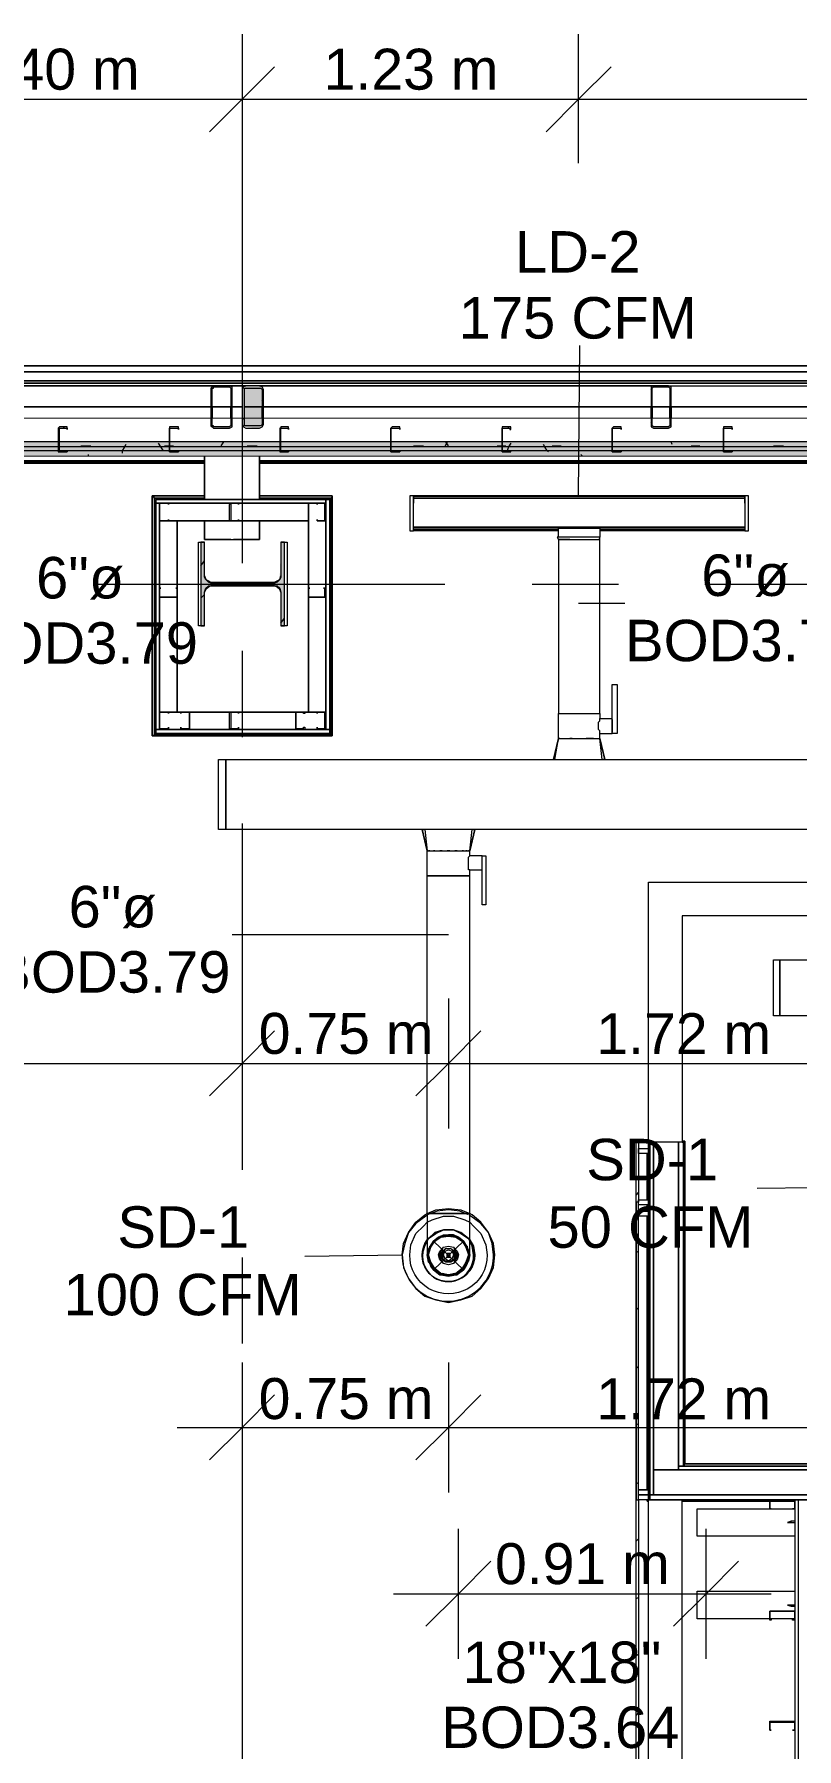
# Model space of a CAD drawing. Header units: metres. Extents: x -2 to 207, y -8 to 52.
# Drawn here: x 20.85 to 23.64, y 41.9 to 48.18 of the extents above; entities that cross this region are included whole.
import ezdxf

# ---------------------------------------------------------------- set-up
doc = ezdxf.new("R2010")
doc.units = ezdxf.units.M
doc.layers.add('HVAC - Ductos', color=5, linetype='Continuous', lineweight=0)
doc.layers.add('PDF_Text', color=7, linetype='Continuous', lineweight=0)
doc.layers.add('PDF_Geometry', color=7, linetype='Continuous', lineweight=0, true_color=0xaaaaaa)
doc.layers.add('PDF_Solid Fills', color=7, linetype='Continuous', lineweight=0, true_color=0xffffff)
doc.styles.add('PDF Helvetica', font='')
doc.styles.get('PDF Helvetica').set_extended_font_data('Helvetica')

msp = doc.modelspace()

# ---------------------------------------------------------------- hatches: boundary and pattern name
at = {"layer": 'PDF_Solid Fills', "lineweight": 0, "transparency": 33554559}
h = msp.add_hatch(color=256, dxfattribs=at)
h.paths.add_polyline_path([(21.5058, 46.8864), (21.5654, 46.891), (21.5013, 46.891), (21.4967, 46.8864), (21.4967, 46.7443), (21.5013, 46.8818)])
h.paths.add_polyline_path([(21.57, 46.7397), (21.5745, 46.8894), (21.5745, 46.891), (21.57, 46.891)])
h.paths.add_polyline_path([(21.5058, 46.7397), (21.5058, 46.7443), (21.5013, 46.7443)])
h.paths.add_polyline_path([(21.5058, 46.7397), (21.5649, 46.7352), (21.5654, 46.7352), (21.5654, 46.7397)])
for points in [[(21.625, 46.7397), (21.6749, 46.7352), (21.6754, 46.7352), (21.6754, 46.7397), (21.6845, 46.7443), (21.6891, 46.8849), (21.6891, 46.8864), (21.6845, 46.891), (21.6158, 46.891), (21.6112, 46.8818), (21.6112, 46.7489), (21.6158, 46.7489), (21.6158, 46.7397)], [(12.4111, 46.6344), (59.8547, 46.6344), (60.0699, 46.6298), (60.0699, 46.6481), (26.619, 46.6526), (12.4111, 46.6526)], [(21.4738, 46.1899), (21.4738, 46.3182), (21.46, 46.3182), (21.46, 46.0113), (21.4738, 46.0113), (21.4738, 46.1395), (21.4783, 46.1533), (21.4829, 46.1579), (21.7441, 46.1579), (21.7532, 46.1487), (21.7532, 46.0113), (21.767, 46.0113), (21.767, 46.3182), (21.7532, 46.3182), (21.7487, 46.1853), (21.7395, 46.1762), (21.7303, 46.1716), (21.4967, 46.1671), (21.4967, 46.1716), (21.4875, 46.1762), (21.4829, 46.1808), (21.4783, 46.1808), (21.4783, 46.1899)]]:
    msp.add_hatch(color=256, dxfattribs=at).paths.add_polyline_path(points)
h = msp.add_hatch(color=256, dxfattribs=at)
h.paths.add_polyline_path([(23.114, 46.8864), (23.1736, 46.891), (23.1094, 46.891), (23.1094, 46.7397), (23.1186, 46.7443), (23.114, 46.7443)])
h.paths.add_polyline_path([(23.1186, 46.7397), (23.1731, 46.7352), (23.1736, 46.7352), (23.1736, 46.7397)])
h.paths.add_polyline_path([(23.1782, 46.7397), (23.1828, 46.8904), (23.1828, 46.891), (23.1782, 46.891)])
h = msp.add_hatch(color=256, dxfattribs=at)
h.paths.add_polyline_path([(26.6236, 46.6802), (26.6236, 46.6664), (28.6487, 46.6664), (28.6487, 46.6802)])
h.paths.add_polyline_path([(60.0699, 46.6802), (58.6863, 46.6802), (58.6863, 46.6618), (60.0699, 46.6618)])
h.paths.add_polyline_path([(25.8127, 46.6802), (25.8127, 46.6664), (26.619, 46.6664), (26.619, 46.6802)])
h.paths.add_polyline_path([(14.0377, 46.6664), (14.0377, 46.6848), (12.4111, 46.6848), (12.4111, 46.6664)])
h.paths.add_polyline_path([(28.6533, 46.6802), (28.6533, 46.6664), (30.6784, 46.6664), (30.6784, 46.6802)])
h.paths.add_polyline_path([(18.908, 46.6664), (18.908, 46.6848), (16.072, 46.6848), (16.072, 46.6664)])
h.paths.add_polyline_path([(31.4939, 46.6802), (31.4939, 46.6664), (33.5191, 46.6664), (33.5191, 46.6802)])
h.paths.add_polyline_path([(21.7487, 46.6664), (21.7487, 46.6848), (20.9423, 46.6848), (20.9423, 46.6664)])
h.paths.add_polyline_path([(36.3643, 46.6802), (36.3643, 46.6664), (38.3894, 46.6664), (38.3894, 46.6802)])
h.paths.add_polyline_path([(25.8081, 46.6802), (25.4049, 46.6848), (23.783, 46.6848), (23.783, 46.6664), (25.8081, 46.6664)])
h.paths.add_polyline_path([(41.2346, 46.6802), (41.2346, 46.6664), (43.2598, 46.6664), (43.2598, 46.6802)])
h.paths.add_polyline_path([(50.5676, 46.6664), (50.9698, 46.6618), (50.9707, 46.6618), (50.9707, 46.6802), (48.9456, 46.6802), (48.9456, 46.6664)])
h.paths.add_polyline_path([(44.0753, 46.6802), (44.0753, 46.6664), (46.1004, 46.6664), (46.1004, 46.6802)])
h.paths.add_polyline_path([(53.005, 46.6802), (53.005, 46.6618), (53.8114, 46.6618), (53.8114, 46.6802)])
h.paths.add_polyline_path([(48.1347, 46.6802), (48.1347, 46.6664), (48.941, 46.6664), (48.941, 46.6802)])
h.paths.add_polyline_path([(55.8456, 46.6802), (55.8456, 46.6618), (58.6817, 46.6618), (58.6817, 46.6802)])
h.paths.add_polyline_path([(46.105, 46.6802), (46.105, 46.6664), (48.1301, 46.6664), (48.1301, 46.6802)])
h.paths.add_polyline_path([(53.8159, 46.6802), (53.8159, 46.6618), (55.841, 46.6618), (55.841, 46.6802)])
h.paths.add_polyline_path([(43.2643, 46.6802), (43.2643, 46.6664), (44.0707, 46.6664), (44.0707, 46.6802)])
h.paths.add_polyline_path([(50.9753, 46.6802), (50.9753, 46.6618), (53.0004, 46.6618), (53.0004, 46.6802)])
h.paths.add_polyline_path([(38.394, 46.6802), (38.394, 46.6664), (41.2301, 46.6664), (41.2301, 46.6802)])
h.paths.add_polyline_path([(23.7784, 46.6664), (23.7784, 46.6848), (21.7532, 46.6848), (21.7532, 46.6664)])
h.paths.add_polyline_path([(33.5237, 46.6802), (33.5237, 46.6664), (36.3597, 46.6664), (36.3597, 46.6802)])
h.paths.add_polyline_path([(20.9377, 46.6664), (20.9377, 46.6848), (18.9126, 46.6848), (18.9126, 46.6664)])
h.paths.add_polyline_path([(30.683, 46.6802), (30.683, 46.6664), (31.4894, 46.6664), (31.4894, 46.6802)])
h.paths.add_polyline_path([(16.0674, 46.6664), (16.0674, 46.6848), (14.0423, 46.6848), (14.0423, 46.6664)])
h = msp.add_hatch(color=256, dxfattribs=at)
h.paths.add_polyline_path([(53.005, 46.6618), (53.005, 46.6481), (53.8114, 46.6481), (53.8114, 46.6618)])
h.paths.add_polyline_path([(48.1301, 46.6481), (48.1301, 46.6664), (46.105, 46.6664), (46.105, 46.6481)])
h.paths.add_polyline_path([(44.0707, 46.6481), (44.0707, 46.6664), (43.2643, 46.6664), (43.2643, 46.6481)])
h.paths.add_polyline_path([(50.9707, 46.6618), (50.5676, 46.6664), (48.9456, 46.6664), (48.9456, 46.6481), (50.9707, 46.6481)])
h.paths.add_polyline_path([(41.2301, 46.6481), (41.2301, 46.6664), (38.394, 46.6664), (38.394, 46.6481)])
h.paths.add_polyline_path([(48.941, 46.6481), (48.941, 46.6664), (48.1347, 46.6664), (48.1347, 46.6481)])
h.paths.add_polyline_path([(36.3597, 46.6481), (36.3597, 46.6664), (33.5237, 46.6664), (33.5237, 46.6481)])
h.paths.add_polyline_path([(46.1004, 46.6481), (46.1004, 46.6664), (44.0753, 46.6664), (44.0753, 46.6481)])
h.paths.add_polyline_path([(31.4894, 46.6481), (31.4894, 46.6664), (30.683, 46.6664), (30.683, 46.6481)])
h.paths.add_polyline_path([(43.2598, 46.6481), (43.2598, 46.6664), (41.2346, 46.6664), (41.2346, 46.6481)])
h.paths.add_polyline_path([(28.6487, 46.6481), (28.6487, 46.6664), (26.6236, 46.6664), (26.6236, 46.6481)])
h.paths.add_polyline_path([(38.3894, 46.6481), (38.3894, 46.6664), (36.3643, 46.6664), (36.3643, 46.6481)])
h.paths.add_polyline_path([(25.8081, 46.6526), (25.8081, 46.6664), (23.783, 46.6664), (23.783, 46.6526)])
h.paths.add_polyline_path([(33.5191, 46.6481), (33.5191, 46.6664), (31.4939, 46.6664), (31.4939, 46.6481)])
h.paths.add_polyline_path([(21.7487, 46.6526), (21.7487, 46.6664), (20.9423, 46.6664), (20.9423, 46.6526)])
h.paths.add_polyline_path([(30.6784, 46.6481), (30.6784, 46.6664), (28.6533, 46.6664), (28.6533, 46.6481)])
h.paths.add_polyline_path([(18.908, 46.6526), (18.908, 46.6664), (16.072, 46.6664), (16.072, 46.6526)])
h.paths.add_polyline_path([(26.619, 46.6481), (26.619, 46.6664), (25.8127, 46.6664), (25.8127, 46.6526), (26.5091, 46.6526)])
h.paths.add_polyline_path([(14.0377, 46.6526), (14.0377, 46.6664), (12.4111, 46.6664), (12.4111, 46.6526)])
h.paths.add_polyline_path([(23.7784, 46.6526), (23.7784, 46.6664), (21.7532, 46.6664), (21.7532, 46.6526)])
h.paths.add_polyline_path([(60.0699, 46.6618), (53.8159, 46.6618), (53.8159, 46.6481), (60.0699, 46.6481)])
h.paths.add_polyline_path([(20.9377, 46.6526), (20.9377, 46.6664), (18.9126, 46.6664), (18.9126, 46.6526)])
h.paths.add_polyline_path([(50.9753, 46.6618), (50.9753, 46.6481), (53.0004, 46.6481), (53.0004, 46.6618)])
h.paths.add_polyline_path([(16.0674, 46.6526), (16.0674, 46.6664), (14.0423, 46.6664), (14.0423, 46.6526)])

# ---------------------------------------------------------------- linework, layer by layer
at = {"layer": 'HVAC - Ductos', "color": 252, "lineweight": 0, "true_color": 0x939598}
for points in [[(21.6112, 48.1784), (21.6112, 47.9401), (21.6112, 47.7065)], [(22.8437, 47.7065), (22.8437, 47.9401), (22.8437, 48.1784)], [(21.7303, 48.0593), (21.6112, 47.9401), (21.4921, 47.821)], [(22.9629, 48.0593), (22.8437, 47.9401), (22.7246, 47.821)], [(7.582, 47.9401), (9.74, 47.9401), (12.4157, 47.9401), (13.6253, 47.9401), (15.8749, 47.9401), (18.0604, 47.9401), (20.2138, 47.9401), (21.6112, 47.9401), (22.8437, 47.9401), (25.2125, 47.9401), (27.2742, 47.9401), (29.4688, 47.9401)]]:
    msp.add_lwpolyline(points, dxfattribs=at)
at = {"layer": 'HVAC - Ductos', "lineweight": 0}
for points in [[(22.8437, 46.4878), (22.8483, 47.0376)], [(23.4531, 46.4648), (23.4531, 46.4878), (23.4531, 46.4832), (22.2389, 46.4832), (22.2389, 46.4878), (22.2389, 46.4648)], [(23.4531, 46.4878), (22.2389, 46.4878)], [(22.2389, 46.4144), (22.2389, 46.4236), (22.2389, 46.4328)], [(23.4531, 46.4328), (23.4531, 46.4236), (23.4531, 46.4144)], [(22.7704, 46.3595), (22.2389, 46.3595), (22.2389, 46.364), (22.2389, 46.3823), (22.2389, 46.3915)], [(22.2389, 46.3777), (22.2389, 46.3823), (22.2389, 46.3869)], [(22.2389, 46.364), (22.7704, 46.364)], [(22.7704, 46.3366), (22.7704, 46.3686), (22.7796, 46.3686), (22.7933, 46.3686), (22.8071, 46.3686), (22.8254, 46.3686), (22.8437, 46.3686), (22.8666, 46.3686), (22.8849, 46.3686), (22.8987, 46.3686), (22.9125, 46.3686), (22.917, 46.3686), (22.9216, 46.3686), (22.9216, 46.3366), (22.917, 46.3366), (22.8987, 46.3366), (22.8758, 46.3366), (22.8437, 46.3366), (22.8162, 46.3366), (22.7887, 46.3366), (22.775, 46.3366), (22.7658, 46.3366), (22.7704, 46.3274), (22.775, 46.3274), (22.7933, 46.3274), (22.8162, 46.3274), (22.8437, 46.3274), (22.8758, 46.3274), (22.8987, 46.3274), (22.917, 46.3274), (22.9216, 46.3274), (22.9216, 46.3366)], [(23.4531, 46.3915), (23.4531, 46.3823), (23.4531, 46.364), (23.4531, 46.3595), (22.9216, 46.3595)], [(22.9216, 46.364), (23.4531, 46.364)], [(23.4531, 46.3869), (23.4531, 46.3823), (23.4531, 46.3777)], [(22.7566, 45.521), (22.7704, 45.5989), (22.7704, 45.6905), (22.7796, 45.6905), (22.7933, 45.6905), (22.8071, 45.6905), (22.8254, 45.6905), (22.8437, 45.6905), (22.8666, 45.6905), (22.8849, 45.6905), (22.8987, 45.6905), (22.9125, 45.6905), (22.917, 45.6905), (22.9216, 45.6905), (22.9216, 46.3274), (22.917, 46.3274)], [(22.8117, 46.3274), (22.8071, 46.3274), (22.7933, 46.3274), (22.7796, 46.3274), (22.775, 46.3274), (22.7704, 46.3274), (22.7704, 45.6905), (22.7796, 45.6905), (22.7933, 45.6905), (22.8071, 45.6905), (22.8254, 45.6905), (22.8437, 45.6905), (22.8666, 45.6905), (22.8849, 45.6905), (22.8987, 45.6905), (22.9125, 45.6905), (22.917, 45.6905), (22.9216, 45.6905), (22.9216, 45.6722), (22.9674, 45.6722)], [(22.8208, 46.3274), (22.8254, 46.3274), (22.8437, 46.3274), (22.8666, 46.3274), (22.8712, 46.3274)], [(22.8849, 46.3366), (22.8758, 46.3366)], [(22.8758, 46.3274), (22.8849, 46.3274), (22.8987, 46.3274), (22.9125, 46.3274)], [(22.8437, 46.0937), (23.0132, 46.0937)], [(22.7704, 45.5989), (22.775, 45.5989), (22.7704, 45.5989), (22.775, 45.5989), (22.7796, 45.5989), (22.7933, 45.5989), (22.8071, 45.5989), (22.8254, 45.5989), (22.8437, 45.5989), (22.8666, 45.5989), (22.8849, 45.5989), (22.8987, 45.5989), (22.9125, 45.5989), (22.917, 45.5989), (22.9216, 45.5989), (22.9216, 45.6173), (22.9674, 45.6173), (22.9674, 45.7959), (22.9857, 45.7959), (22.9857, 45.6173), (22.9674, 45.6173)], [(22.9216, 45.6173), (22.9216, 45.6218), (22.9216, 45.6264), (22.917, 45.631), (22.917, 45.6401), (22.917, 45.6493), (22.917, 45.6585), (22.9216, 45.6631), (22.9216, 45.6676), (22.9216, 45.6722)], [(22.9674, 45.6676), (22.9674, 45.6631), (22.9674, 45.6585), (22.9674, 45.6493), (22.9674, 45.6447), (22.9674, 45.6401), (22.9674, 45.631), (22.9674, 45.6264), (22.9674, 45.6218)], [(22.752, 45.521), (22.7704, 45.5989), (22.752, 45.521)], [(22.9216, 45.521), (22.9307, 45.521), (22.9216, 45.5989), (22.9399, 45.521), (22.9353, 45.521), (22.9399, 45.521), (22.9216, 45.5989)], [(22.752, 45.521), (22.7566, 45.521), (22.7612, 45.521), (22.7704, 45.521)], [(22.775, 45.521), (22.7887, 45.521), (22.7933, 45.521)], [(22.7979, 45.521), (22.8025, 45.521), (22.8117, 45.521), (22.8254, 45.521), (22.83, 45.521), (22.8345, 45.521), (22.8574, 45.521)], [(22.862, 45.521), (22.8666, 45.521), (22.8803, 45.521), (22.8895, 45.521), (22.8941, 45.521), (22.8987, 45.521), (22.917, 45.521)], [(21.8403, 43.7021), (22.1976, 43.7066), (22.2022, 43.6608), (22.2206, 43.6196), (22.2481, 43.583), (22.2801, 43.5555), (22.3214, 43.5417), (22.3672, 43.5325), (22.413, 43.5417), (22.4543, 43.5555), (22.4863, 43.583), (22.5138, 43.6196), (22.5322, 43.6608), (22.5368, 43.7066), (22.5322, 43.7479), (22.5138, 43.7891), (22.4863, 43.8258), (22.4543, 43.8533), (22.4451, 43.8579), (22.4451, 45.0949), (22.4405, 45.0949), (22.4313, 45.0949), (22.4222, 45.0949), (22.4039, 45.0949), (22.3855, 45.0949), (22.3672, 45.0949), (22.3489, 45.0949), (22.3305, 45.0949), (22.3122, 45.0949), (22.303, 45.0949), (22.2939, 45.0949), (22.2893, 45.0949), (22.2893, 45.1865), (22.2939, 45.1865), (22.2985, 45.1865), (22.303, 45.1865), (22.3122, 45.1865), (22.3305, 45.1865), (22.3489, 45.1865), (22.3672, 45.1865), (22.3855, 45.1865), (22.4039, 45.1865), (22.4222, 45.1865), (22.4313, 45.1865), (22.4359, 45.1865), (22.4405, 45.1865), (22.4451, 45.1865), (22.4634, 45.2644), (22.4451, 45.1865), (22.4543, 45.2644), (22.4497, 45.2644), (22.4405, 45.2644)], [(22.2756, 45.2644), (22.271, 45.2644), (22.2756, 45.2644)], [(22.271, 45.2644), (22.2893, 45.1865), (22.271, 45.2644)], [(22.3168, 45.2644), (22.3122, 45.2644), (22.2939, 45.2644), (22.2847, 45.2644), (22.2801, 45.2644), (22.2893, 45.1865)], [(22.3443, 45.2644), (22.3351, 45.2644), (22.326, 45.2644), (22.3214, 45.2644)], [(22.3809, 45.2644), (22.3763, 45.2644), (22.3535, 45.2644)], [(22.4359, 45.2644), (22.4222, 45.2644), (22.413, 45.2644), (22.4085, 45.2644), (22.3993, 45.2644), (22.3855, 45.2644)], [(22.2893, 43.8533), (22.2847, 43.8487), (22.2481, 43.8212), (22.2206, 43.7891), (22.2068, 43.7479), (22.1976, 43.7066), (22.2022, 43.7479), (22.2206, 43.7891), (22.2481, 43.8258), (22.2801, 43.8533), (22.2893, 43.8579), (22.2893, 45.0949), (22.2939, 45.0949), (22.303, 45.0949), (22.3122, 45.0949), (22.3305, 45.0949), (22.3489, 45.0949), (22.3672, 45.0949), (22.3855, 45.0949), (22.4039, 45.0949), (22.4222, 45.0949), (22.4313, 45.0949), (22.4405, 45.0949), (22.4451, 45.0949), (22.4451, 45.1178), (22.4909, 45.1178), (22.4909, 45.1224), (22.4909, 45.127), (22.4909, 45.1361), (22.4909, 45.1407), (22.4909, 45.1499), (22.4909, 45.1545), (22.4909, 45.1591), (22.4909, 45.1637), (22.4909, 45.1682), (22.4451, 45.1682), (22.4451, 45.1865), (22.4405, 45.1865)], [(22.2985, 45.1865), (22.2939, 45.1865)], [(22.3168, 45.1865), (22.3122, 45.1865)], [(22.3443, 45.1865), (22.3397, 45.1865), (22.3351, 45.1865), (22.3397, 45.1865)], [(22.3718, 45.1865), (22.3672, 45.1865), (22.3627, 45.1865)], [(22.3947, 45.1865), (22.3993, 45.1865), (22.3947, 45.1865), (22.3901, 45.1865)], [(22.4222, 45.1865), (22.4176, 45.1865)], [(22.4359, 45.1865), (22.4313, 45.1865)], [(22.4451, 45.1178), (22.4405, 45.1178), (22.4405, 45.1224), (22.4405, 45.127), (22.4405, 45.1361), (22.4405, 45.1453), (22.4405, 45.1545), (22.4405, 45.1591), (22.4405, 45.1637), (22.4451, 45.1682)], [(22.3672, 44.8796), (21.5746, 44.8796)], [(21.6112, 44.6459), (21.6112, 44.4077), (21.6112, 44.1694)], [(22.3672, 44.6459), (22.3672, 44.4077), (22.3672, 44.1694)], [(21.7303, 44.5268), (21.6112, 44.4077), (21.4921, 44.2886)], [(22.4863, 44.5268), (22.3672, 44.4077), (22.2481, 44.2886)], [(7.582, 44.4077), (9.0436, 44.4077), (12.4157, 44.4077), (13.1718, 44.4077), (14.67, 44.4077), (18.0558, 44.4077), (21.6112, 44.4077), (22.3672, 44.4077), (24.0807, 44.4077), (25.9547, 44.4077), (28.3097, 44.4077), (31.2786, 44.4077), (32.8868, 44.4077), (36.7996, 44.4077), (40.607, 44.4077), (44.0845, 44.4077), (47.0625, 44.4077), (48.5791, 44.4077), (49.2022, 44.4077), (51.5984, 44.4077), (53.312, 44.4077), (55.6808, 44.4077), (58.6359, 44.4077)], [(23.9113, 43.9541), (23.4989, 43.9495)], [(22.2893, 43.8579), (22.3214, 43.8716), (22.3672, 43.8762), (22.413, 43.8716), (22.4451, 43.8579)], [(22.4405, 43.8533), (22.4085, 43.867), (22.3672, 43.8716), (22.326, 43.867), (22.2893, 43.8533)], [(22.4451, 43.7066), (22.4451, 43.7112), (22.4451, 43.7296), (22.4451, 43.757), (22.4451, 43.7983), (22.4451, 43.8395), (22.4451, 43.8579), (22.4405, 43.8579), (22.4313, 43.8579), (22.4222, 43.8579), (22.4039, 43.8579), (22.3855, 43.8579), (22.3672, 43.8579), (22.3489, 43.8579), (22.3305, 43.8579), (22.3122, 43.8579), (22.303, 43.8579), (22.2939, 43.8579), (22.2893, 43.8579), (22.2893, 43.812), (22.2893, 43.7754), (22.2893, 43.7433), (22.2893, 43.7158), (22.2893, 43.7066)], [(22.2893, 43.8579), (22.2939, 43.8579), (22.303, 43.8579), (22.3122, 43.8579), (22.3305, 43.8579), (22.3489, 43.8579), (22.3672, 43.8579), (22.3855, 43.8579), (22.4039, 43.8579), (22.4222, 43.8579), (22.4313, 43.8579), (22.4405, 43.8579), (22.4451, 43.8579)], [(22.2893, 43.8258), (22.3076, 43.8349), (22.3489, 43.8487), (22.3855, 43.8487), (22.4267, 43.8349), (22.4451, 43.8258)], [(22.3947, 43.7754), (22.3672, 43.78), (22.3489, 43.7754), (22.3305, 43.7708), (22.3122, 43.757), (22.303, 43.7433), (22.2939, 43.725), (22.2939, 43.7112), (22.2893, 43.7066), (22.2939, 43.6838), (22.303, 43.6654), (22.3122, 43.6517), (22.3305, 43.6379), (22.3489, 43.6333), (22.3672, 43.6287), (22.3947, 43.6333), (22.4222, 43.6517), (22.4359, 43.6746), (22.4451, 43.7066), (22.4359, 43.6792)], [(22.3397, 43.7754), (22.3672, 43.78), (22.3947, 43.7754), (22.4222, 43.757), (22.4039, 43.7708), (22.3855, 43.78), (22.3672, 43.78), (22.3855, 43.7754), (22.4039, 43.7708), (22.4176, 43.757), (22.4313, 43.7433), (22.4359, 43.725), (22.4405, 43.7066), (22.4359, 43.6884), (22.4313, 43.67), (22.4176, 43.6517), (22.4039, 43.6425), (22.3855, 43.6333), (22.3672, 43.6333), (22.3489, 43.6333), (22.3305, 43.6425), (22.3168, 43.6517), (22.303, 43.67), (22.2939, 43.6884), (22.2939, 43.7066), (22.2939, 43.725), (22.303, 43.7433), (22.3168, 43.757), (22.3305, 43.7708), (22.3489, 43.78), (22.3672, 43.78), (22.3443, 43.7754)], [(22.3351, 43.7754), (22.3397, 43.7754), (22.3672, 43.78), (22.3901, 43.7754)], [(22.2893, 43.7066), (22.2985, 43.7342), (22.2893, 43.7066)], [(22.2939, 43.6792), (22.2893, 43.7066), (22.2985, 43.6746), (22.3122, 43.6517), (22.3351, 43.6333), (22.3122, 43.6517), (22.2985, 43.6746), (22.2985, 43.6792), (22.2939, 43.7066), (22.2985, 43.7296)], [(22.2939, 43.7296), (22.2985, 43.7342), (22.2985, 43.7387)], [(22.303, 43.7342), (22.3168, 43.757), (22.3351, 43.7708)], [(22.4313, 43.6746), (22.4176, 43.6517), (22.3993, 43.6379), (22.3947, 43.6333), (22.3672, 43.6287), (22.3397, 43.6333), (22.3672, 43.6287), (22.3855, 43.6333), (22.4039, 43.6379), (22.4222, 43.6517), (22.4313, 43.6654), (22.4405, 43.6838), (22.4451, 43.7066), (22.4405, 43.7112), (22.4405, 43.725), (22.4313, 43.7433), (22.4222, 43.757), (22.3947, 43.7754), (22.3993, 43.7754)], [(22.3993, 43.7708), (22.4176, 43.757), (22.4313, 43.7342)], [(22.4359, 43.7387), (22.4359, 43.7342), (22.4359, 43.7296), (22.4405, 43.7066), (22.4359, 43.6792), (22.4359, 43.6746), (22.4222, 43.6517), (22.3993, 43.6333)], [(22.2939, 43.7112), (22.2893, 43.7066), (22.2939, 43.6838), (22.2985, 43.6792)], [(22.3351, 43.6379), (22.3305, 43.6379), (22.3122, 43.6517), (22.303, 43.6654), (22.2985, 43.6746), (22.2939, 43.6792), (22.2985, 43.6746)], [(22.3397, 43.6333), (22.3351, 43.6379), (22.3168, 43.6517), (22.303, 43.6746)], [(22.4405, 43.7112), (22.4451, 43.7066), (22.4405, 43.6838), (22.4359, 43.6792), (22.4359, 43.6746), (22.4313, 43.6654), (22.4222, 43.6517), (22.4039, 43.6379), (22.3993, 43.6379)], [(22.4359, 43.6792), (22.4359, 43.6746)], [(22.3947, 43.6333), (22.3993, 43.6333), (22.3947, 43.6333), (22.3855, 43.6333), (22.3672, 43.6287), (22.3489, 43.6333), (22.3397, 43.6333), (22.3351, 43.6333), (22.3397, 43.6333), (22.3351, 43.6333)], [(22.3901, 43.6379), (22.3672, 43.6333), (22.3443, 43.6379)], [(21.6112, 43.3127), (21.6112, 43.0744), (21.6112, 42.8361)], [(22.3672, 43.3127), (22.3672, 43.0744), (22.3672, 42.8361)], [(21.7303, 43.1935), (21.6112, 43.0744), (21.4921, 42.9553)], [(22.4863, 43.1935), (22.3672, 43.0744), (22.2481, 42.9553)], [(21.3729, 43.0744), (22.3672, 43.0744), (24.0807, 43.0744), (26.1562, 43.0744)], [(22.4039, 42.2268), (22.4039, 42.465), (22.4039, 42.7032)], [(23.311, 42.2268), (23.311, 42.465), (23.311, 42.7032)], [(22.523, 42.5842), (22.4039, 42.465), (22.2847, 42.3459)], [(23.4302, 42.5842), (23.311, 42.465), (23.1919, 42.3459)], [(22.1656, 42.465), (23.5493, 42.465)]]:
    msp.add_lwpolyline(points, dxfattribs=at)
for points in [[(22.2252, 46.4878), (22.2252, 46.3595), (22.2389, 46.3595), (22.2389, 46.4878)], [(23.4668, 46.4878), (23.4531, 46.4878), (23.4531, 46.3595), (23.4668, 46.3595)], [(23.4531, 46.3732), (22.2389, 46.3732), (22.2389, 46.4786), (23.4531, 46.4786), (23.4531, 46.3732), (23.4531, 46.3686), (22.2389, 46.3686), (22.2389, 46.3732)], [(22.2389, 46.4694), (22.2389, 46.4648), (22.2389, 46.4602), (22.2389, 46.4648)], [(23.4531, 46.4602), (23.4531, 46.4648), (23.4531, 46.4694), (23.4531, 46.4648)], [(22.8208, 45.5989), (22.8162, 45.5989), (22.8117, 45.5989), (22.8162, 45.5989)], [(22.8987, 45.5989), (22.8758, 45.5989), (22.8712, 45.5989), (22.8758, 45.5989)], [(21.5516, 45.521), (21.5516, 45.2644), (21.5242, 45.2644), (21.5242, 45.521)], [(24.6627, 45.2644), (21.5516, 45.2644), (21.5516, 45.521), (24.6627, 45.521)], [(22.271, 45.2644), (22.2756, 45.2644)], [(22.4634, 45.2644), (22.4589, 45.2644)], [(22.5047, 44.9895), (22.4909, 44.9895), (22.4909, 45.1682), (22.5047, 45.1682)], [(23.5813, 44.788), (23.5813, 44.5817), (23.5585, 44.5817), (23.5585, 44.788)], [(27.1596, 44.5817), (23.5813, 44.5817), (23.5813, 44.788), (27.1596, 44.788)], [(22.2893, 43.757), (22.2939, 43.7662), (22.3214, 43.7846), (22.3489, 43.7983), (22.3855, 43.7983), (22.413, 43.7846), (22.4405, 43.7662), (22.413, 43.7891), (22.3855, 43.7983), (22.3489, 43.7983), (22.3168, 43.7891), (22.2939, 43.7662), (22.2893, 43.7616), (22.2939, 43.7662)], [(22.4405, 43.7662), (22.413, 43.7846), (22.3855, 43.7983), (22.3489, 43.7983), (22.3214, 43.7846), (22.2939, 43.7662), (22.3168, 43.7891), (22.3489, 43.7983), (22.3855, 43.7983), (22.413, 43.7891), (22.4405, 43.7662), (22.4451, 43.7616), (22.4405, 43.7662), (22.4451, 43.757)], [(22.4313, 43.7342), (22.4405, 43.7066), (22.4313, 43.6792), (22.4176, 43.6562), (22.3947, 43.6379), (22.3672, 43.6333), (22.3397, 43.6379), (22.3168, 43.6562), (22.303, 43.6792), (22.2939, 43.7066), (22.303, 43.7342), (22.3168, 43.757), (22.3397, 43.7708), (22.3672, 43.7754), (22.3947, 43.7708), (22.4176, 43.757)], [(22.3122, 43.757), (22.2985, 43.7342), (22.3122, 43.757), (22.3397, 43.7754)], [(22.3351, 43.7204), (22.3489, 43.7342), (22.3672, 43.7387), (22.3855, 43.7342), (22.3993, 43.7204), (22.4039, 43.7066), (22.3993, 43.6884), (22.3855, 43.6746), (22.3672, 43.67), (22.3489, 43.6746), (22.3351, 43.6884), (22.3305, 43.7066)], [(22.3397, 43.7204), (22.3489, 43.7342), (22.3672, 43.7387), (22.3855, 43.7342), (22.3947, 43.7204), (22.3993, 43.7066), (22.3947, 43.6884), (22.3855, 43.6746), (22.3672, 43.67), (22.3489, 43.6746), (22.3397, 43.6884), (22.3351, 43.7066)], [(22.3443, 43.7204), (22.3581, 43.7296), (22.3763, 43.7296), (22.3901, 43.7204), (22.3947, 43.7066), (22.3901, 43.6884), (22.3763, 43.6792), (22.3581, 43.6792), (22.3443, 43.6884), (22.3397, 43.7066)], [(22.3489, 43.7204), (22.3581, 43.7296), (22.3763, 43.7296), (22.3855, 43.7204), (22.3901, 43.7066), (22.3855, 43.6884), (22.3763, 43.6838), (22.3581, 43.6838), (22.3489, 43.6884), (22.3443, 43.7066)], [(22.3535, 43.7204), (22.3672, 43.725), (22.3809, 43.7204), (22.3855, 43.7066), (22.3809, 43.6929), (22.3672, 43.6838), (22.3535, 43.6929), (22.3489, 43.7066)], [(22.4359, 43.7342), (22.4222, 43.757), (22.4359, 43.7342), (22.4451, 43.7066)], [(22.4634, 43.7066), (22.4589, 43.7387), (22.4451, 43.7616), (22.4589, 43.7387)], [(22.3627, 43.7112), (22.3627, 43.7066), (22.3627, 43.7112), (22.3718, 43.7112), (22.3718, 43.7066), (22.3718, 43.7112)], [(22.3718, 43.7021), (22.3718, 43.7066), (22.3718, 43.6975), (22.3627, 43.6975), (22.3627, 43.7066), (22.3627, 43.7021)]]:
    msp.add_lwpolyline(points, close=True, dxfattribs=at)
for points in [[(22.1976, 43.7066, 1.013616), (22.5322, 43.7066), (22.5276, 43.7479), (22.5138, 43.7891), (22.4863, 43.8212), (22.4497, 43.8487), (22.4451, 43.8533)], [(22.4451, 43.8258), (22.4589, 43.812), (22.4863, 43.7846), (22.5047, 43.7433), (22.5092, 43.7066, -1.008117), (22.2252, 43.7066), (22.2298, 43.7433), (22.2481, 43.7846), (22.2756, 43.812), (22.2893, 43.8258)]]:
    msp.add_lwpolyline(points, format="xyb", dxfattribs=at)
msp.add_lwpolyline([(22.271, 43.7066, 1.017935), (22.4634, 43.7066, -1.389555), (22.2893, 43.7616), (22.2756, 43.7387), (22.271, 43.7066), (22.2801, 43.7387), (22.2893, 43.757, 1.403654), (22.4589, 43.7066), (22.4543, 43.7387), (22.4451, 43.757, -1.374096)], format="xyb", close=True, dxfattribs=at)
at = {"layer": 'PDF_Geometry', "color": 252, "lineweight": 0, "true_color": 0x939598}
msp.add_lwpolyline([(21.6112, 48.1738), (21.6112, 47.6973)], dxfattribs=at)
at = {"layer": 'PDF_Geometry', "lineweight": 0}
for points in [[(21.6112, 47.6973), (21.6112, 46.2403)], [(21.6478, 46.9642), (21.5746, 46.9642)], [(23.1828, 46.9642), (23.1049, 46.9642)], [(23.1186, 46.891), (21.6754, 46.891), (23.1461, 46.891), (24.6764, 46.891), (26.1425, 46.891), (24.7085, 46.891)], [(23.1094, 46.8772), (23.114, 46.8818)], [(23.1186, 46.8864), (23.1232, 46.891)], [(23.1736, 46.891), (24.6489, 46.891)], [(21.4967, 46.8131), (21.4967, 46.7718)], [(21.5013, 46.8131), (21.5013, 46.7718)], [(21.57, 46.8451), (21.5746, 46.8497)], [(21.57, 46.7718), (21.57, 46.8131)], [(21.5746, 46.7718), (21.5746, 46.8131)], [(21.6112, 46.7673), (21.6204, 46.7718), (21.6204, 46.8131)], [(21.6112, 46.8131), (21.6112, 46.7718)], [(21.6845, 46.8359), (21.6891, 46.8451)], [(21.6845, 46.7718), (21.6845, 46.8131)], [(21.6891, 46.7718), (21.6891, 46.8131)], [(23.1094, 46.7718), (23.1094, 46.8131)], [(23.114, 46.8131), (23.114, 46.7718)], [(23.1782, 46.8268), (23.1828, 46.8313)], [(23.1782, 46.7718), (23.1782, 46.8131)], [(23.1828, 46.8131), (23.1828, 46.7718)], [(60.07, 46.7673), (12.4111, 46.7718), (12.4111, 46.7535), (7.2476, 46.7535), (7.2476, 46.6161), (12.4111, 46.6161), (12.4111, 46.6344), (60.07, 46.6298)], [(21.4967, 46.7764), (21.5013, 46.781)], [(23.1094, 46.7535), (23.114, 46.7581)], [(21.7487, 46.6848), (21.3455, 46.6848), (20.9377, 46.6848), (20.5345, 46.6848), (20.1267, 46.6848), (19.7235, 46.6848), (19.3158, 46.6848), (18.9126, 46.6848)], [(23.7784, 46.6848), (23.3752, 46.6848), (22.9674, 46.6848), (22.5642, 46.6848), (22.1564, 46.6848), (21.7532, 46.6848)], [(12.5166, 46.6161), (21.4738, 46.6161), (12.5166, 46.6161), (21.4738, 46.6115)], [(21.4738, 46.6161), (12.5166, 46.6161), (21.4738, 46.6161)], [(21.7487, 46.6664), (21.3455, 46.6664), (20.9377, 46.6664), (20.5345, 46.6664), (20.1267, 46.6664), (19.7235, 46.6664), (19.3158, 46.6664), (18.9126, 46.6664)], [(20.9377, 46.6526), (20.5345, 46.6526), (20.1267, 46.6526), (19.7235, 46.6526), (19.3158, 46.6526), (18.9126, 46.6526)], [(21.7487, 46.6526), (21.3455, 46.6526), (20.9423, 46.6526)], [(21.6754, 46.6115), (30.7059, 46.6115)], [(23.7784, 46.6664), (23.3752, 46.6664), (22.9674, 46.6664), (22.5642, 46.6664), (22.1564, 46.6664), (21.7532, 46.6664)], [(23.7784, 46.6526), (23.3752, 46.6526), (22.9674, 46.6526), (22.5642, 46.6526), (22.1564, 46.6526), (21.7532, 46.6526)], [(21.2813, 46.4878), (21.2859, 46.4832), (21.2905, 46.4786)], [(21.9319, 45.6173), (21.2905, 45.6173), (21.2905, 46.4786), (21.2905, 45.6127), (21.9365, 45.6127), (21.9365, 46.4786), (21.6754, 46.4786), (21.9319, 46.4786), (21.9365, 46.4786), (21.9411, 46.4832), (21.9411, 46.4878), (21.9411, 45.6081), (21.2813, 45.6081), (21.9411, 45.6081)], [(21.2813, 46.4878), (21.2859, 46.4832), (21.2905, 46.4786)], [(21.9319, 46.4786), (21.9365, 46.4786), (21.9411, 46.4832), (21.9411, 46.4878)], [(21.9411, 46.4878), (21.9411, 45.6081)], [(21.4738, 46.4786), (21.2905, 46.4786), (21.4738, 46.4786)], [(21.2905, 45.6173), (21.2905, 46.4786)], [(21.2905, 45.6173), (21.2905, 46.4786)], [(21.4738, 46.4786), (21.2905, 46.4786), (21.4738, 46.4786)], [(21.2951, 46.474), (21.2951, 45.6173), (21.2951, 46.474)], [(21.9319, 46.474), (21.2951, 46.474), (21.9319, 46.474)], [(21.9319, 46.4786), (21.9319, 45.6173)], [(21.9319, 46.4786), (21.9319, 45.6173)], [(21.9319, 46.4786), (21.9319, 45.6173)], [(21.9319, 45.6173), (21.9319, 46.474), (21.9319, 45.6173)], [(21.4738, 46.3961), (21.4738, 46.3274), (21.4738, 46.3961)], [(21.4738, 46.0112), (21.4509, 46.0112), (21.4509, 46.3182), (21.4738, 46.3182)], [(21.5516, 46.3274), (21.5562, 46.3274), (21.5608, 46.3274), (21.5654, 46.3274), (21.57, 46.3274), (21.5654, 46.3274), (21.5608, 46.3274), (21.5562, 46.3274), (21.5516, 46.3274), (21.4738, 46.3274), (21.6754, 46.3274), (21.5974, 46.3274), (21.5929, 46.3274), (21.5883, 46.3274), (21.5838, 46.3274), (21.5792, 46.3274), (21.5838, 46.3274), (21.5883, 46.3274), (21.5929, 46.3274), (21.5974, 46.3274)], [(21.7532, 46.3182), (21.7762, 46.3182), (21.7762, 46.0112), (21.7532, 46.0112)], [(21.46, 46.2311), (21.4738, 46.2495)], [(21.4738, 46.1945), (21.4783, 46.1808), (21.4875, 46.1762), (21.4967, 46.1716), (21.7303, 46.1716), (21.7395, 46.1762), (21.7487, 46.1808), (21.7532, 46.1945)], [(21.5058, 46.1579), (21.5196, 46.1671)], [(22.3535, 46.1625), (21.0843, 46.1625)], [(21.46, 46.112), (21.4738, 46.1258)], [(21.7532, 46.1349), (21.7487, 46.1441), (21.7395, 46.1533), (21.7303, 46.1579), (21.4967, 46.1579), (21.4875, 46.1533), (21.4783, 46.1441), (21.4738, 46.1349)], [(22.9903, 46.1625), (22.6742, 46.1625)], [(24.5756, 46.1625), (23.3064, 46.1625)], [(21.7532, 46.0204), (21.767, 46.0387)], [(21.6112, 45.9196), (21.6112, 45.6035)], [(21.2951, 45.6173), (21.9319, 45.6173), (21.2951, 45.6173)], [(21.6112, 45.2873), (21.6112, 44.0182)], [(26.8985, 42.8086), (23.1003, 42.8086), (23.1003, 42.9323), (23.1003, 44.119), (23.0957, 44.119), (23.1003, 44.119), (23.0636, 44.119), (23.0636, 44.0961), (23.1003, 44.0961), (23.1003, 44.119), (23.1003, 45.072), (23.224, 45.072), (26.8985, 45.072)], [(23.1003, 42.8453), (23.0636, 42.8453), (23.1003, 42.8453), (23.1003, 42.827), (23.1003, 42.8086), (23.0636, 42.8086), (23.0636, 43.8991), (23.0545, 43.8991), (23.0545, 44.119), (23.0636, 44.119), (23.0636, 43.8991), (23.0545, 43.8991), (23.0545, 42.8086), (23.0545, 43.8991), (23.0545, 44.119), (23.0636, 44.119), (23.0545, 44.119)], [(23.1003, 44.0961), (23.1003, 44.0777), (23.0636, 44.0777), (23.0636, 44.0961)], [(23.2286, 42.9323), (23.2286, 44.119), (23.2286, 42.9323)], [(23.0636, 44.0777), (23.0636, 43.9082)], [(23.0636, 43.9357), (23.0545, 43.9266)], [(23.1003, 37.5214), (23.1003, 42.8086), (23.0957, 42.804), (23.1003, 42.804), (23.0957, 42.804), (23.1003, 42.8086), (23.0636, 42.8086), (23.0636, 42.827), (23.0636, 42.8453), (23.0636, 43.8899)], [(23.0636, 43.7204), (23.0545, 43.7158)], [(21.6112, 43.6975), (21.6112, 43.3813)], [(23.0636, 43.5142), (23.0545, 43.5051)], [(23.0636, 43.2989), (23.0545, 43.2897)], [(21.6112, 43.0652), (21.6112, 41.7961)], [(23.0636, 43.0881), (23.0545, 43.0835)], [(26.8847, 42.9186), (23.1186, 42.9186), (23.1186, 42.827), (26.8847, 42.827)], [(23.0636, 42.8728), (23.0545, 42.8682)], [(23.0545, 42.8086), (23.0636, 42.8086)], [(23.1003, 42.8086), (26.8985, 42.8086), (23.1003, 42.8086)], [(26.7748, 42.8086), (26.367, 42.8086), (26.7748, 42.8086), (26.7748, 38.9692), (23.224, 38.9692), (23.224, 42.8086)], [(23.6364, 42.6758), (23.279, 42.6758), (23.279, 42.7766), (23.5447, 42.7766), (23.6364, 42.7766)], [(23.3018, 42.8086), (23.6364, 42.8086), (23.6364, 38.9692), (23.6318, 38.9692), (23.5447, 38.9692), (23.5447, 38.9967), (23.5447, 38.9692)], [(23.6364, 38.9692), (23.6501, 38.9692), (23.6501, 42.8086), (26.3487, 42.8086), (26.3487, 38.9692), (26.367, 38.9692), (26.367, 42.8086), (26.3487, 42.8086), (23.6501, 42.8086), (23.6364, 42.8086), (23.3018, 42.8086)], [(23.6364, 42.7308), (23.6226, 42.7308), (23.6089, 42.7262), (23.6226, 42.7262), (23.6364, 42.7262)], [(23.6226, 42.7262), (23.6226, 42.7308)], [(23.0636, 42.6666), (23.0545, 42.6574)], [(23.6364, 42.3733), (23.5447, 42.3733), (23.279, 42.3733), (23.279, 42.4742), (23.6364, 42.4742)], [(23.0636, 42.4513), (23.0545, 42.4467)], [(23.6364, 42.4237), (23.6226, 42.4237), (23.6089, 42.4237), (23.6226, 42.4192), (23.6364, 42.4192)], [(23.6226, 42.4192), (23.6226, 42.4237)], [(23.0636, 42.2451), (23.0545, 42.2359)], [(23.0636, 42.0298), (23.0545, 42.0206)]]:
    msp.add_lwpolyline(points, dxfattribs=at)
for points in [[(23.1461, 46.9642), (24.6764, 46.9642), (23.1461, 46.9642), (21.6112, 46.9642), (20.0809, 46.9642), (21.6112, 46.9642)], [(21.6112, 46.9413), (20.0809, 46.9413)], [(23.1461, 46.9413), (21.6112, 46.9413)], [(24.6764, 46.9413), (23.1461, 46.9413)], [(21.6112, 46.9093), (20.0809, 46.9093)], [(21.6112, 46.9001), (20.0809, 46.9001)], [(21.5058, 46.891), (20.0809, 46.891)], [(21.5058, 46.7351), (21.5654, 46.7351), (21.5746, 46.7397), (21.5746, 46.7443), (21.5746, 46.8818), (21.5746, 46.8864), (21.5654, 46.891), (21.5058, 46.891), (21.5013, 46.8864), (21.4967, 46.8818), (21.4967, 46.7443), (21.5013, 46.7397)], [(21.5058, 46.7397), (21.5058, 46.7443), (21.5013, 46.7443), (21.5013, 46.8818), (21.5058, 46.8818), (21.5058, 46.8864), (21.5654, 46.8864), (21.57, 46.8818), (21.57, 46.7443), (21.5654, 46.7397)], [(21.6112, 46.891), (21.5654, 46.891)], [(23.1461, 46.9093), (21.6112, 46.9093)], [(23.1461, 46.9001), (21.6112, 46.9001)], [(21.625, 46.7351), (21.6754, 46.7351), (21.6845, 46.7397), (21.6891, 46.7489), (21.6891, 46.8772), (21.6845, 46.8864), (21.6754, 46.891), (21.625, 46.891), (21.6158, 46.8864), (21.6112, 46.8772), (21.6112, 46.7489), (21.6158, 46.7397)], [(21.625, 46.891), (21.6112, 46.891)], [(21.6845, 46.7489), (21.68, 46.7443), (21.6754, 46.7443), (21.625, 46.7443), (21.6204, 46.7443), (21.6204, 46.7489), (21.6204, 46.8772), (21.6204, 46.8818), (21.625, 46.8818), (21.6754, 46.8818), (21.68, 46.8818), (21.6845, 46.8772)], [(23.1828, 46.8818), (23.1828, 46.8864), (23.1736, 46.891), (23.1186, 46.891), (23.1094, 46.8864), (23.1094, 46.8818), (23.1094, 46.7443), (23.1094, 46.7397), (23.1186, 46.7351), (23.1736, 46.7351), (23.1828, 46.7397), (23.1828, 46.7443)], [(23.1186, 46.8864), (23.1736, 46.8864), (23.1782, 46.8818), (23.1782, 46.7443), (23.1736, 46.7397), (23.1186, 46.7397), (23.114, 46.7443), (23.114, 46.8818)], [(24.6764, 46.9093), (23.1461, 46.9093)], [(24.6764, 46.9001), (23.1461, 46.9001)], [(20.0809, 46.8131), (21.4967, 46.8131)], [(21.5013, 46.8131), (21.57, 46.8131)], [(21.5746, 46.8131), (21.6112, 46.8131)], [(21.6204, 46.8131), (21.6845, 46.8131)], [(21.6891, 46.8131), (23.1094, 46.8131)], [(23.1461, 46.8131), (23.1782, 46.8131), (23.1461, 46.8131), (23.114, 46.8131)], [(23.1828, 46.8131), (24.6397, 46.8131)], [(20.9698, 46.7397), (20.9423, 46.7397), (20.9377, 46.7351), (20.9377, 46.6481), (20.9423, 46.6481), (20.9698, 46.6481), (20.9698, 46.6526), (20.9698, 46.6481), (20.9423, 46.6481), (20.9423, 46.7351), (20.9698, 46.7351), (20.9698, 46.7306)], [(21.3775, 46.7397), (21.3455, 46.7397), (21.3455, 46.7351), (21.3455, 46.6481), (21.3775, 46.6481), (21.3775, 46.6526), (21.3775, 46.6481), (21.3455, 46.6481), (21.3455, 46.7351), (21.3775, 46.7351), (21.3775, 46.7306)], [(21.7807, 46.7397), (21.7532, 46.7397), (21.7532, 46.7351), (21.7487, 46.7351), (21.7487, 46.6481), (21.7532, 46.6481), (21.7807, 46.6481), (21.7807, 46.6526), (21.7807, 46.6481), (21.7532, 46.6481), (21.7532, 46.7351), (21.7807, 46.7351), (21.7807, 46.7306)], [(22.1885, 46.7397), (22.161, 46.7397), (22.1564, 46.7351), (22.1564, 46.6481), (22.161, 46.6481), (22.1885, 46.6481), (22.1885, 46.6526), (22.1885, 46.6481), (22.161, 46.6481), (22.1564, 46.6481), (22.1564, 46.7351), (22.161, 46.7351), (22.1885, 46.7351), (22.1885, 46.7306)], [(22.5963, 46.7397), (22.5642, 46.7397), (22.5642, 46.7351), (22.5642, 46.6481), (22.5963, 46.6481), (22.5963, 46.6526), (22.5917, 46.6526), (22.5917, 46.6481), (22.5642, 46.6481), (22.5642, 46.7351), (22.5917, 46.7351), (22.5917, 46.7306), (22.5963, 46.7306)], [(22.9995, 46.7397), (22.972, 46.7397), (22.9674, 46.7351), (22.9674, 46.6481), (22.972, 46.6481), (22.9995, 46.6481), (22.9995, 46.6526), (22.9995, 46.6481), (22.972, 46.6481), (22.9674, 46.6481), (22.9674, 46.7351), (22.972, 46.7351), (22.9995, 46.7351), (22.9995, 46.7306)], [(23.4072, 46.7397), (23.3752, 46.7397), (23.3752, 46.7351), (23.3752, 46.6481), (23.4072, 46.6481), (23.4072, 46.6526), (23.4072, 46.6481), (23.3752, 46.6481), (23.3752, 46.7351), (23.4072, 46.7351), (23.4072, 46.7306)], [(12.5166, 46.6069), (21.4738, 46.6069)], [(21.4738, 46.6344), (21.4738, 46.474)], [(21.6754, 46.6344), (21.6754, 46.474)], [(30.7059, 46.6161), (21.6754, 46.6161)], [(21.6754, 46.6161), (30.7059, 46.6161)], [(21.6754, 46.6069), (30.7059, 46.6069)], [(21.4738, 46.4878), (21.2813, 46.4878), (21.2813, 45.6081), (21.2859, 45.6081), (21.2905, 45.6127), (21.2905, 45.6173), (21.2905, 45.6127), (21.2859, 45.6081), (21.2813, 45.6081), (21.2813, 46.4878), (21.4738, 46.4878), (21.2813, 46.4878), (21.2859, 46.4832), (21.2905, 46.4786), (21.4738, 46.4786), (21.2905, 46.4786), (21.2859, 46.4832), (21.2813, 46.4878)], [(21.9411, 45.6081), (21.2813, 45.6081), (21.2813, 46.4878), (21.2813, 45.6081), (21.2859, 45.6081), (21.2905, 45.6127), (21.2905, 45.6173), (21.2905, 45.6127), (21.2859, 45.6081), (21.2813, 45.6081), (21.9411, 45.6081), (21.9365, 45.6127), (21.9319, 45.6173), (21.9365, 45.6127), (21.9411, 45.6081), (21.9411, 46.4878), (21.6754, 46.4878), (21.9411, 46.4878), (21.9411, 45.6081), (21.9365, 45.6127), (21.9319, 45.6173), (21.9319, 46.4786), (21.6754, 46.4786), (21.9319, 46.4786), (21.9365, 46.4786), (21.9411, 46.4832), (21.9411, 46.4878), (21.6754, 46.4878), (21.9411, 46.4878), (21.9411, 46.4832), (21.9365, 46.4786), (21.9319, 46.4786), (21.6754, 46.4786), (21.9365, 46.4786), (21.9365, 45.6127), (21.2905, 45.6127), (21.2905, 46.4786), (21.2905, 45.6173), (21.9319, 45.6173), (21.9319, 46.474), (21.9182, 46.474), (21.2951, 46.474), (21.2951, 46.4602), (21.2951, 45.631), (21.3089, 45.631), (21.3089, 46.4602), (21.2951, 46.4602), (21.9182, 46.4602), (21.9182, 46.474), (21.9182, 45.631), (21.9319, 45.631), (21.9319, 45.6173), (21.9365, 45.6127)], [(21.9319, 45.6951), (21.9319, 46.474), (21.8541, 46.474), (21.2951, 46.474), (21.4738, 46.474), (21.2951, 46.474), (21.2951, 45.6173), (21.9319, 45.6173), (21.2905, 45.6173), (21.9319, 45.6173), (21.2951, 45.6173), (21.2951, 45.6951), (21.2951, 46.3961), (21.2951, 46.474), (21.2951, 45.6173), (21.9319, 45.6173)], [(21.9319, 46.474), (21.9319, 45.631), (21.2951, 45.631), (21.2951, 45.6173), (21.9319, 45.6173)], [(21.3134, 46.3961), (21.3089, 46.3961), (21.3089, 46.4557), (21.3089, 46.4602), (21.3134, 46.4602), (21.3409, 46.4602), (21.3409, 46.4557), (21.3409, 46.4602), (21.3134, 46.4602), (21.3089, 46.4602), (21.3089, 46.4557), (21.3089, 46.3961), (21.3134, 46.3961), (21.3409, 46.3961)], [(21.3729, 46.3961), (21.8541, 46.3961), (21.8541, 46.4602), (21.3089, 46.4602), (21.3089, 46.3961)], [(21.57, 46.3961), (21.5654, 46.3961), (21.5654, 46.4557), (21.57, 46.4602), (21.5974, 46.4602), (21.5974, 46.4557), (21.5974, 46.4602), (21.57, 46.4602), (21.57, 46.4557), (21.57, 46.3961), (21.5974, 46.3961)], [(21.6754, 46.474), (21.9319, 46.474)], [(21.8541, 46.3961), (21.8541, 45.6951), (21.9182, 45.6951), (21.9182, 46.4602), (21.8541, 46.4602)], [(21.9136, 46.3961), (21.9136, 46.4557), (21.9136, 46.4602), (21.8861, 46.4602), (21.8861, 46.4557), (21.8861, 46.4602), (21.9136, 46.4602), (21.9182, 46.4602), (21.9182, 46.4557), (21.9182, 46.3961), (21.9136, 46.3961), (21.8861, 46.3961)], [(21.3089, 45.6951), (21.3729, 45.6951), (21.3729, 46.3961), (21.3089, 46.3961)], [(21.3409, 46.4007), (21.3409, 46.3961)], [(21.3729, 45.6951), (21.8541, 45.6951), (21.8541, 46.3961), (21.3729, 46.3961)], [(21.5974, 46.4007), (21.5974, 46.3961)], [(21.6754, 46.3961), (21.6754, 46.3274)], [(21.8861, 46.4007), (21.8861, 46.3961)], [(21.767, 46.0112), (21.767, 46.3182), (21.7532, 46.3182), (21.7532, 46.1899), (21.7487, 46.1808), (21.7395, 46.1716), (21.7303, 46.1671), (21.4967, 46.1671), (21.4875, 46.1716), (21.4783, 46.1808), (21.4738, 46.1899), (21.4738, 46.3182), (21.46, 46.3182), (21.46, 46.0112), (21.4738, 46.0112), (21.4738, 46.1349), (21.4783, 46.1487), (21.4875, 46.1579), (21.4967, 46.1579), (21.7303, 46.1579), (21.7395, 46.1579), (21.7487, 46.1487), (21.7532, 46.1349), (21.7532, 46.0112)], [(21.3089, 46.1212), (21.3089, 46.1166), (21.3134, 46.1166), (21.3729, 46.1166), (21.3729, 46.1212), (21.3729, 46.1487), (21.3684, 46.1487), (21.3729, 46.1487), (21.3729, 46.1212), (21.3729, 46.1166), (21.3134, 46.1166), (21.3089, 46.1166), (21.3089, 46.1212), (21.3089, 46.1487)], [(21.3134, 46.1487), (21.3089, 46.1487)], [(21.8541, 46.1212), (21.8541, 46.1166), (21.9136, 46.1166), (21.9136, 46.1212), (21.9136, 46.1487), (21.9091, 46.1487), (21.9182, 46.1487), (21.9182, 46.1212), (21.9182, 46.1166), (21.9136, 46.1166), (21.8541, 46.1166), (21.8541, 46.1212), (21.8541, 46.1487)], [(21.8587, 46.1487), (21.8541, 46.1487)], [(21.3134, 45.6951), (21.3089, 45.6951), (21.3089, 45.6355), (21.3134, 45.6355), (21.3409, 45.6355), (21.3409, 45.6401), (21.3409, 45.631), (21.3134, 45.631), (21.3089, 45.631), (21.3089, 45.6355), (21.3089, 45.6951), (21.3134, 45.6951), (21.3409, 45.6951)], [(21.8541, 45.6951), (21.3729, 45.6951), (21.3089, 45.6951), (21.3089, 45.631), (21.9182, 45.631), (21.9182, 45.6951)], [(21.3409, 45.6905), (21.3409, 45.6951)], [(21.3867, 45.6905), (21.3867, 45.6951)], [(21.4142, 45.6951), (21.4188, 45.6951), (21.4188, 45.6355), (21.4188, 45.631), (21.4142, 45.631), (21.3867, 45.631), (21.3867, 45.6401), (21.3867, 45.6355), (21.4142, 45.6355), (21.4188, 45.6355), (21.4188, 45.6951), (21.4142, 45.6951), (21.3867, 45.6951)], [(21.57, 45.6951), (21.57, 45.6355), (21.5974, 45.6355), (21.5974, 45.6401), (21.5974, 45.631), (21.57, 45.631), (21.5654, 45.6355), (21.5654, 45.6951), (21.57, 45.6951), (21.5974, 45.6951)], [(21.5974, 45.6905), (21.5974, 45.6951)], [(21.8403, 45.6905), (21.8357, 45.6905), (21.8357, 45.6951), (21.8083, 45.6951), (21.8083, 45.6355), (21.8357, 45.6355), (21.8357, 45.6401), (21.8403, 45.6401), (21.8403, 45.631), (21.8083, 45.631), (21.8083, 45.6355), (21.8083, 45.6951), (21.8403, 45.6951)], [(21.8861, 45.6905), (21.8861, 45.6951)], [(21.9136, 45.6951), (21.9182, 45.6951), (21.9182, 45.6355), (21.9136, 45.631), (21.8861, 45.631), (21.8861, 45.6401), (21.8861, 45.6355), (21.9136, 45.6355), (21.9136, 45.6951), (21.8861, 45.6951)], [(23.2332, 42.9415), (23.2286, 42.9323), (23.2102, 42.9323), (24.9558, 42.9323), (24.9558, 44.9483), (24.9558, 42.9186), (25.0475, 42.9186), (25.0475, 44.9483), (24.9558, 44.9483), (24.9376, 44.9483), (24.9376, 42.9323), (24.9558, 42.9323), (24.9376, 42.9323), (23.2286, 42.9323), (23.2286, 44.119), (23.2286, 42.9323), (23.2332, 42.9415), (23.2332, 44.1236)], [(24.8001, 42.9323), (23.2286, 42.9323), (24.9376, 42.9323), (24.9376, 44.9483), (24.9376, 42.9323), (24.9376, 44.9483), (23.224, 44.9483), (23.224, 44.119), (23.2286, 44.119), (23.224, 44.119), (23.2102, 44.119), (23.2102, 42.9323), (23.2286, 42.9323)], [(23.1049, 44.119), (23.1003, 44.119), (23.1003, 42.8086), (23.1049, 42.8086)], [(23.1049, 42.827), (23.1186, 42.827), (23.1186, 44.119), (23.1049, 44.119)], [(23.1186, 42.9186), (23.2102, 42.9186), (23.2102, 44.119), (23.1186, 44.119)], [(23.2332, 44.1236), (23.224, 44.1236)], [(23.2286, 44.119), (23.2286, 42.9323)], [(23.0957, 43.9082), (23.0957, 44.0777)], [(23.1003, 44.0777), (23.1003, 43.9082)], [(23.0636, 43.8899), (23.0636, 43.9082), (23.1003, 43.9082), (23.1003, 43.8899)], [(23.0636, 43.8487), (23.0636, 43.867), (23.1003, 43.867), (23.1003, 43.8487)], [(23.0957, 43.867), (23.0957, 43.8899)], [(23.0957, 42.8453), (23.0957, 43.8487)], [(23.1003, 43.8899), (23.1003, 43.867)], [(23.1003, 43.8487), (23.1003, 42.8453)], [(24.9558, 42.9186), (24.9558, 42.9323), (23.2102, 42.9323), (23.2102, 42.9186)], [(23.2332, 42.9415), (24.9376, 42.9415)], [(23.0636, 41.7549), (23.0545, 41.7549), (23.0545, 42.8086), (23.0636, 42.8086)], [(23.1003, 42.827), (23.0636, 42.827)], [(23.0957, 42.804), (23.0957, 42.8086)], [(26.8985, 42.827), (23.1049, 42.827), (23.1049, 42.8086), (26.8985, 42.8086), (26.9077, 42.804), (26.8985, 42.804), (26.9077, 42.804), (26.9077, 42.8086), (26.9077, 42.804), (26.8985, 42.8086)], [(23.224, 42.804), (23.5447, 42.804), (23.6364, 42.804), (23.5447, 42.804)], [(23.5447, 42.804), (23.5447, 42.8086), (23.6318, 42.8086), (23.6364, 42.8086), (23.6364, 42.804), (23.6364, 42.7766), (23.6272, 42.7766), (23.6364, 42.7766), (23.6364, 42.804), (23.6364, 42.8086), (23.6318, 42.8086), (23.5447, 42.8086), (23.5447, 42.804), (23.5447, 42.7766)], [(23.5493, 42.7766), (23.5447, 42.7766)], [(23.5447, 42.4009), (23.6318, 42.4009), (23.6364, 42.4009), (23.6364, 42.3688), (23.6272, 42.3688), (23.6272, 42.3733), (23.6364, 42.3733), (23.6364, 42.4009), (23.6318, 42.4009), (23.5447, 42.4009), (23.5447, 42.3733), (23.5493, 42.3733), (23.5493, 42.3688), (23.5447, 42.3688)], [(23.5447, 41.9931), (23.5447, 41.9977), (23.6318, 41.9977), (23.6364, 41.9977), (23.6364, 41.9931), (23.6364, 41.9656), (23.6272, 41.9656), (23.6364, 41.9656), (23.6364, 41.9931), (23.6318, 41.9931), (23.5447, 41.9931), (23.5447, 41.9656)], [(23.5493, 41.9656), (23.5447, 41.9656)]]:
    msp.add_lwpolyline(points, close=True, dxfattribs=at)
at = {"layer": 'PDF_Geometry', "color": 254, "lineweight": 0, "true_color": 0xd2d2d2}
for points in [[(20.956, 46.7351), (20.9606, 46.7397)], [(22.5871, 46.7351), (22.5871, 46.7397)], [(20.9377, 46.7169), (20.9423, 46.7169)], [(21.3684, 46.6481), (21.3729, 46.6481)]]:
    msp.add_lwpolyline(points, dxfattribs=at)
at = {"layer": 'PDF_Geometry', "color": 254, "lineweight": 0, "true_color": 0xeaeaea}
for points in [[(21.0202, 46.671), (21.0568, 46.671)], [(21.1851, 46.6756), (21.1805, 46.6664), (21.1714, 46.6526), (21.1714, 46.6435)], [(21.3225, 46.6526), (21.3134, 46.6664), (21.3043, 46.6802)], [(21.3271, 46.671), (21.3455, 46.671), (21.3592, 46.671)], [(21.5425, 46.6848), (21.5334, 46.671)], [(21.6296, 46.671), (21.6662, 46.671)], [(22.2389, 46.671), (22.2756, 46.671)], [(22.3627, 46.6848), (22.3535, 46.6664)], [(22.3672, 46.671), (22.3581, 46.6848)], [(22.5459, 46.671), (22.5642, 46.671), (22.5779, 46.671)], [(22.5963, 46.6802), (22.5871, 46.6664), (22.5825, 46.6526)], [(22.7338, 46.6481), (22.7292, 46.6526), (22.72, 46.6664), (22.7154, 46.6756)], [(22.7474, 46.671), (22.7796, 46.671)], [(23.1874, 46.6756), (23.1828, 46.6848)], [(23.256, 46.671), (23.2881, 46.671)], [(23.5585, 46.671), (23.5951, 46.671)], [(21.0476, 46.6389), (21.0476, 46.6344)], [(22.8574, 46.6344), (22.8528, 46.6389)]]:
    msp.add_lwpolyline(points, dxfattribs=at)
at = {"layer": 'PDF_Geometry', "color": 8, "lineweight": 0, "true_color": 0x808080}
msp.add_lwpolyline([(22.4267, 43.7479), (22.3901, 43.7754), (22.3443, 43.7754), (22.3076, 43.7479), (22.2893, 43.7066), (22.3076, 43.6608), (22.3443, 43.6333), (22.3901, 43.6333), (22.4267, 43.6608), (22.4451, 43.7066)], close=True, dxfattribs=at)
for points in [[(22.3122, 43.757), (22.4222, 43.6517)], [(22.4222, 43.757), (22.3122, 43.6517)]]:
    msp.add_lwpolyline(points, dxfattribs=at)

# ---------------------------------------------------------------- texts
at = {"layer": 'PDF_Text', "color": 252, "lineweight": 0, "true_color": 0x939598, "char_height": 0.15002, "attachment_point": 4, "style": 'PDF Helvetica'}
for s, insert in [('1.40 m', (20.5949, 48.0495)), ('1.23 m', (21.9099, 48.0495))]:
    msp.add_mtext(s, dxfattribs=dict(at, insert=insert))
at = {"layer": 'PDF_Text', "lineweight": 0, "attachment_point": 4, "style": 'PDF Helvetica'}
for s, insert, char_height in [('LD-2', (22.6109, 47.3812), 0.1519), ('175 CFM', (22.4047, 47.1384), 0.1519), ('6"ø', (20.8561, 46.1854), 0.1519), ('6"ø', (23.2936, 46.1945), 0.1519), ('BOD3.79', (20.5766, 45.9471), 0.1519), ('BOD3.79', (23.0141, 45.9563), 0.1519), ('6"ø', (20.9752, 44.9803), 0.1519), ('BOD3.79', (20.6957, 44.7421), 0.1519), ('0.75 m', (21.6717, 44.5169), 0.15002), ('1.72 m', (22.9088, 44.5169), 0.15002), ('SD-1', (22.8721, 44.0548), 0.1519), ('SD-1', (21.1539, 43.8074), 0.1519), ('50 CFM', (22.7301, 43.8074), 0.1519), ('100 CFM', (20.9569, 43.56), 0.1519), ('0.75 m', (21.6716, 43.179), 0.15002), ('1.72 m', (22.9087, 43.179), 0.15002), ('0.91 m', (22.5376, 42.5742), 0.15002), ('18"x18"', (22.4185, 42.2129), 0.1519), ('BOD3.64', (22.3406, 41.9747), 0.1519)]:
    msp.add_mtext(s, dxfattribs=dict(at, insert=insert, char_height=char_height))

doc.saveas('drawing.dxf')
